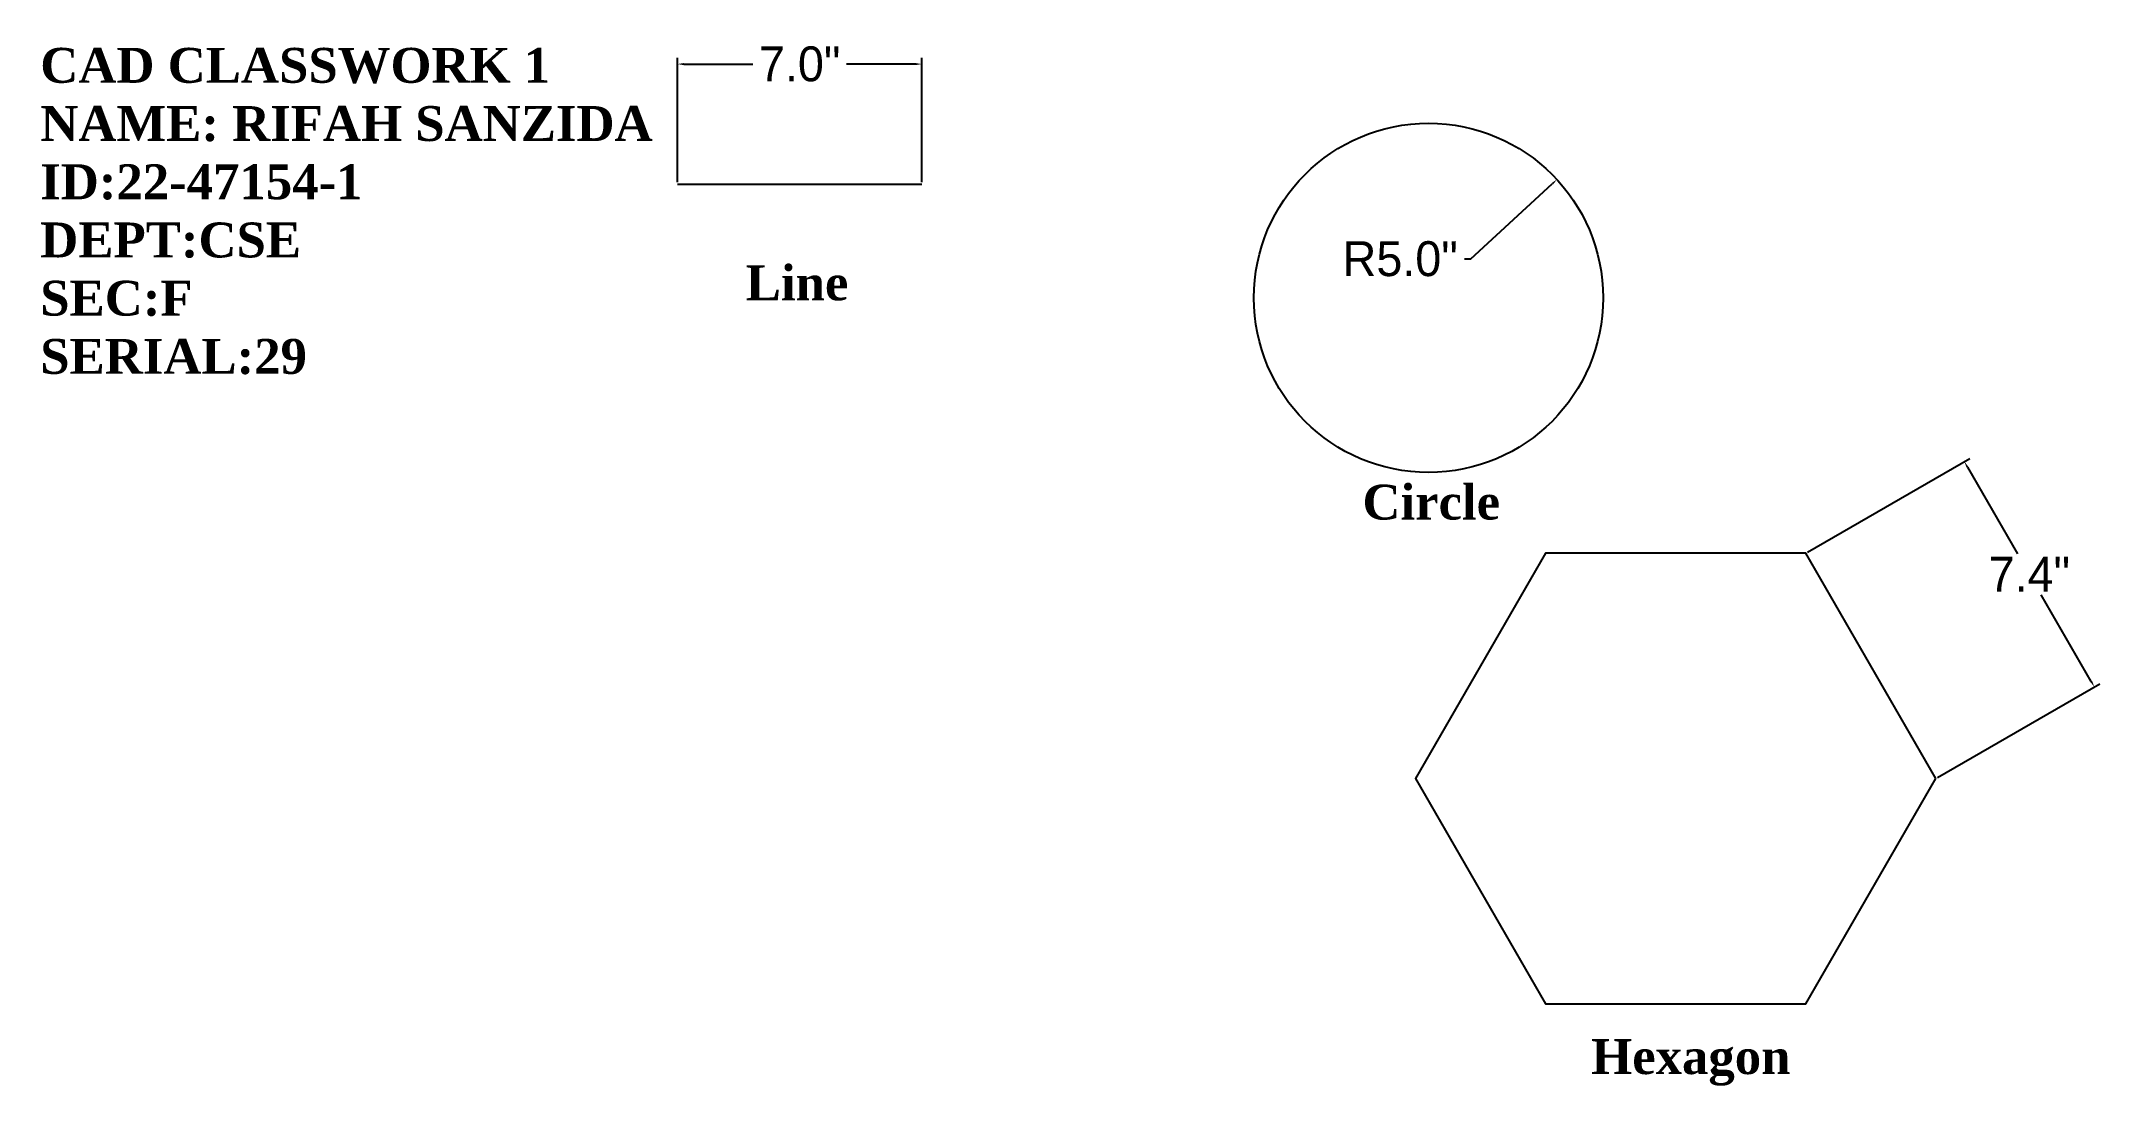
# Model space of a CAD drawing. Header units: inches. Extents: x 3.6 to 62.6, y 15 to 44.9.
import ezdxf

# ---------------------------------------------------------------- set-up
doc = ezdxf.new("R2010")
doc.units = ezdxf.units.IN
doc.header["$MEASUREMENT"] = 0
doc.dimstyles.get("Standard").update_dxf_attribs({"dimtxt": 1, "dimasz": 0.18, "dimexe": 0.18, "dimexo": 0.0625, "dimgap": 0.09, "dimtad": 0, "dimtih": 1, "dimtoh": 1, "dimdec": 1, "dimzin": 0, "dimdsep": 46, "dimlunit": 3, "dimtxsty": 'Standard', "dimcen": 0.09, "dimclrt": 6, "dimadec": 0, "dimazin": 0, "dimtfac": 1, "dimtdec": 1, "dimtofl": 0, "dimtmove": 0, "dimatfit": 3, "dimfxl": 1, "dimtolj": 1, "dimtzin": 0, "dimarcsym": 0})

# ---------------------------------------------------------------- blocks, each defined once
blk = doc.blocks.new('*D2')
at = {"color": 0, "lineweight": -2}
for p, q in [((21.832, 40.84), (21.832, 44.398)), ((22.012, 44.218), (23.992, 44.218)), ((28.652, 44.218), (26.672, 44.218)), ((28.832, 40.84), (28.832, 44.398))]:
    blk.add_line(p, q, dxfattribs=at)
at = {"color": 0}
for points in [[(22.012, 44.248), (22.012, 44.188), (21.832, 44.218)], [(28.652, 44.248), (28.652, 44.188), (28.832, 44.218)]]:
    blk.add_solid(points, dxfattribs=at)
at = {"layer": 'Defpoints', "color": 0}
for p in [(21.832, 44.218), (21.832, 40.777), (28.832, 40.777)]:
    blk.add_point(p, dxfattribs=at)
at = {"color": 6, "insert": (25.332, 44.218), "char_height": 1, "attachment_point": 5}
blk.add_mtext('\\A1;7.0"', dxfattribs=at)
blk = doc.blocks.new('*D3')
at = {"color": 0, "lineweight": -2}
for p, q in [((44.549, 38.639), (46.883, 40.79)), ((44.369, 38.639), (44.549, 38.639))]:
    blk.add_line(p, q, dxfattribs=at)
at = {"color": 0}
blk.add_solid([(46.862, 40.812), (46.903, 40.768), (47.015, 40.912)], dxfattribs=at)
at = {"layer": 'Defpoints', "color": 0}
for p in [(47.015, 40.912), (43.339, 37.523)]:
    blk.add_point(p, dxfattribs=at)
at = {"color": 6, "insert": (42.529, 38.639), "char_height": 1, "attachment_point": 5}
blk.add_mtext('\\A1;R5.0"', dxfattribs=at)
blk = doc.blocks.new('*D4')
at = {"color": 0, "lineweight": -2}
for p, q in [((54.193, 30.241), (58.838, 32.923)), ((58.772, 32.677), (60.203, 30.198)), ((62.316, 26.539), (60.885, 29.018)), ((57.917, 23.791), (62.562, 26.473))]:
    blk.add_line(p, q, dxfattribs=at)
at = {"color": 0}
for points in [[(58.798, 32.692), (58.746, 32.662), (58.682, 32.833)], [(62.342, 26.554), (62.29, 26.524), (62.406, 26.383)]]:
    blk.add_solid(points, dxfattribs=at)
at = {"layer": 'Defpoints', "color": 0}
for p in [(54.139, 30.21), (62.406, 26.383), (57.863, 23.76)]:
    blk.add_point(p, dxfattribs=at)
at = {"color": 6, "insert": (60.544, 29.608), "char_height": 1, "attachment_point": 5}
blk.add_mtext('\\A1;7.4"', dxfattribs=at)

msp = doc.modelspace()

# ---------------------------------------------------------------- linework, layer by layer
msp.add_line((21.832, 40.777), (28.832, 40.777))
msp.add_lwpolyline([(57.863, 23.76), (54.139, 30.21), (46.691, 30.21), (42.967, 23.76), (46.691, 17.309), (54.139, 17.309)], close=True)
msp.add_circle((43.339, 37.523), 5)

# ---------------------------------------------------------------- texts
at = {"char_height": 1, "attachment_point": 1}
for s, insert in [('{\\fTimes New Roman|b1|i0|c0|p18;\\C6;CAD CLASSWORK 1\\PNAME: RIFAH SANZIDA\\PID:22-47154-1\\PDEPT:CSE\\PSEC:F\\PSERIAL:29}', (3.584, 44.683)), ('{\\fTimes New Roman|b1|i0|c0|p18;\\C4;Line}', (23.788, 38.453)), ('{\\fTimes New Roman|b1|i0|c0|p18;\\C4;Circle}', (41.446, 32.175))]:
    msp.add_mtext(s, dxfattribs=dict(at, insert=insert))
at = {"insert": (47.997, 16.296), "char_height": 1, "width": 0.37241, "attachment_point": 1}
msp.add_mtext('{\\fTimes New Roman|b1|i0|c0|p18;\\C4;Hexagon}', dxfattribs=at)

# ---------------------------------------------------------------- dimensions: what is measured, and where the dimension line sits
dim = msp.add_linear_dim(base=(21.832, 44.218), p1=(28.832, 40.777), p2=(21.832, 40.777), dimstyle='Standard')
dim.commit()
dim.dimension.update_dxf_attribs({"geometry": '*D2', "text_midpoint": (25.332, 44.218)})
dim = msp.add_radius_dim(center=(43.339, 37.523), mpoint=(47.015, 40.912), dimstyle='Standard')
dim.commit()
dim.dimension.update_dxf_attribs({"geometry": '*D3', "text_midpoint": (42.529, 38.639), "dimtype": 164})
dim = msp.add_aligned_dim(p1=(54.139, 30.21), p2=(57.863, 23.76), distance=5.246, dimstyle='Standard')
dim.commit()
dim.dimension.update_dxf_attribs({"geometry": '*D4', "text_midpoint": (60.544, 29.608)})

doc.saveas('drawing.dxf')
